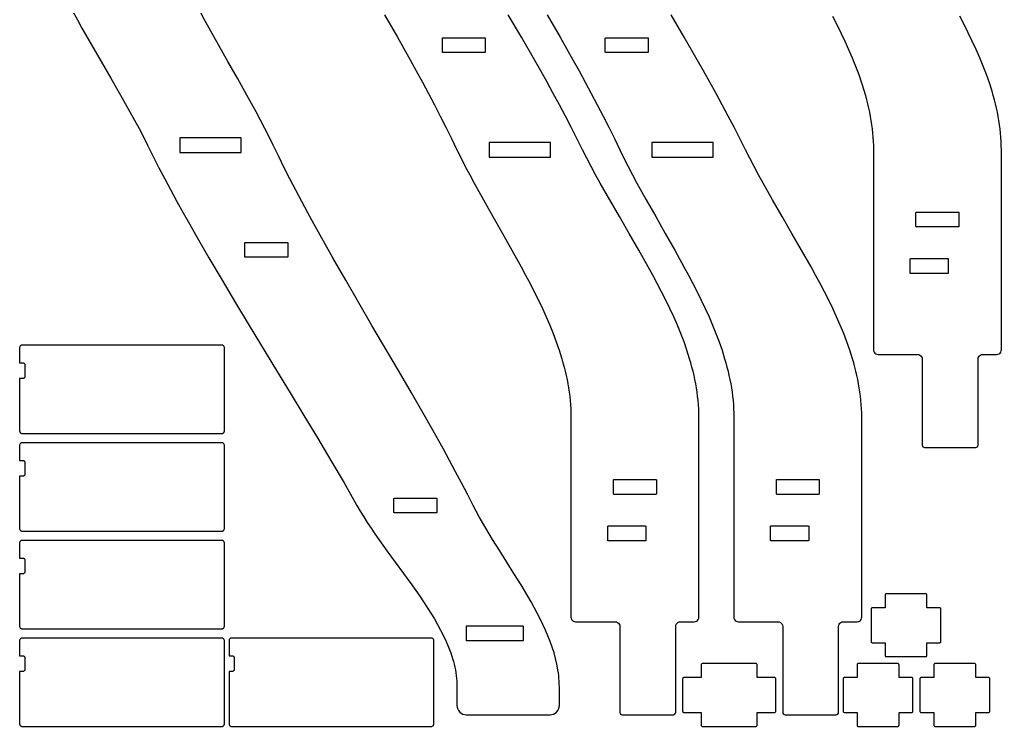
# Model space of a CAD drawing. Header units: millimetres. Extents: x 5 to 433, y 5 to 613.
# Drawn here: x 5 to 427, y 5 to 309 of the extents above; entities that cross this region are included whole.
import ezdxf

# ---------------------------------------------------------------- set-up
doc = ezdxf.new("R2010")
doc.units = ezdxf.units.MM
doc.layers.add('CUT_INNER', color=7, linetype='CONTINUOUS')
doc.layers.add('CUT_OUTER', color=7, linetype='CONTINUOUS')

msp = doc.modelspace()

# ---------------------------------------------------------------- linework, layer by layer
at = {"layer": 'CUT_INNER'}
for points in [[(186.961446, 301.2), (204.961446, 301.2), (205.000464, 301.196157), (205.037982, 301.184776), (205.07256, 301.166294), (205.102867, 301.141421), (205.127739, 301.111114), (205.146221, 301.076537), (205.157603, 301.039018), (205.161446, 301), (205.161446, 295), (205.157603, 294.960982), (205.146221, 294.923463), (205.127739, 294.888886), (205.102867, 294.858579), (205.07256, 294.833706), (205.037982, 294.815224), (205.000464, 294.803843), (204.961446, 294.8), (186.961446, 294.8), (186.922427, 294.803843), (186.884909, 294.815224), (186.850332, 294.833706), (186.820024, 294.858579), (186.795152, 294.888886), (186.77667, 294.923463), (186.765289, 294.960982), (186.761446, 295), (186.761446, 301), (186.765289, 301.039018), (186.77667, 301.076537), (186.795152, 301.111114), (186.820024, 301.141421), (186.850332, 301.166294), (186.884909, 301.184776), (186.922427, 301.196157)], [(256.961446, 301.2), (274.961446, 301.2), (275.000464, 301.196157), (275.037982, 301.184776), (275.07256, 301.166294), (275.102867, 301.141421), (275.127739, 301.111114), (275.146221, 301.076537), (275.157603, 301.039018), (275.161446, 301), (275.161446, 295), (275.157603, 294.960982), (275.146221, 294.923463), (275.127739, 294.888886), (275.102867, 294.858579), (275.07256, 294.833706), (275.037982, 294.815224), (275.000464, 294.803843), (274.961446, 294.8), (256.961446, 294.8), (256.922427, 294.803843), (256.884909, 294.815224), (256.850332, 294.833706), (256.820024, 294.858579), (256.795152, 294.888886), (256.77667, 294.923463), (256.765289, 294.960982), (256.761446, 295), (256.761446, 301), (256.765289, 301.039018), (256.77667, 301.076537), (256.795152, 301.111114), (256.820024, 301.141421), (256.850332, 301.166294), (256.884909, 301.184776), (256.922427, 301.196157)], [(100.017646, 251.8), (100.056664, 251.803843), (100.094183, 251.815224), (100.12876, 251.833706), (100.159067, 251.858579), (100.18394, 251.888886), (100.202422, 251.923463), (100.213803, 251.960982), (100.217646, 252), (100.217646, 258), (100.213803, 258.039018), (100.202422, 258.076537), (100.18394, 258.111114), (100.159067, 258.141421), (100.12876, 258.166294), (100.094183, 258.184776), (100.056664, 258.196157), (100.017646, 258.2), (74.017646, 258.2), (73.978628, 258.196157), (73.941109, 258.184776), (73.906532, 258.166294), (73.876225, 258.141421), (73.851352, 258.111114), (73.83287, 258.076537), (73.821489, 258.039018), (73.817646, 258), (73.817646, 252), (73.821489, 251.960982), (73.83287, 251.923463), (73.851352, 251.888886), (73.876225, 251.858579), (73.906532, 251.833706), (73.941109, 251.815224), (73.978628, 251.803843), (74.017646, 251.8)], [(206.982354, 256.2), (206.943336, 256.196157), (206.905817, 256.184776), (206.87124, 256.166294), (206.840933, 256.141421), (206.81606, 256.111114), (206.797578, 256.076537), (206.786197, 256.039018), (206.782354, 256), (206.782354, 250), (206.786197, 249.960982), (206.797578, 249.923463), (206.81606, 249.888886), (206.840933, 249.858579), (206.87124, 249.833706), (206.905817, 249.815224), (206.943336, 249.803843), (206.982354, 249.8), (232.982354, 249.8), (233.021372, 249.803843), (233.058891, 249.815224), (233.093468, 249.833706), (233.123775, 249.858579), (233.148648, 249.888886), (233.16713, 249.923463), (233.178511, 249.960982), (233.182354, 250), (233.182354, 256), (233.178511, 256.039018), (233.16713, 256.076537), (233.148648, 256.111114), (233.123775, 256.141421), (233.093468, 256.166294), (233.058891, 256.184776), (233.021372, 256.196157), (232.982354, 256.2)], [(276.982354, 256.2), (276.943336, 256.196157), (276.905817, 256.184776), (276.87124, 256.166294), (276.840933, 256.141421), (276.81606, 256.111114), (276.797578, 256.076537), (276.786197, 256.039018), (276.782354, 256), (276.782354, 250), (276.786197, 249.960982), (276.797578, 249.923463), (276.81606, 249.888886), (276.840933, 249.858579), (276.87124, 249.833706), (276.905817, 249.815224), (276.943336, 249.803843), (276.982354, 249.8), (302.982354, 249.8), (303.021372, 249.803843), (303.058891, 249.815224), (303.093468, 249.833706), (303.123775, 249.858579), (303.148648, 249.888886), (303.16713, 249.923463), (303.178511, 249.960982), (303.182354, 250), (303.182354, 256), (303.178511, 256.039018), (303.16713, 256.076537), (303.148648, 256.111114), (303.123775, 256.141421), (303.093468, 256.166294), (303.058891, 256.184776), (303.021372, 256.196157), (302.982354, 256.2)], [(390.5, 226.2), (408.5, 226.2), (408.539018, 226.196157), (408.576537, 226.184776), (408.611114, 226.166294), (408.641421, 226.141421), (408.666294, 226.111114), (408.684776, 226.076537), (408.696157, 226.039018), (408.7, 226), (408.7, 220), (408.696157, 219.960982), (408.684776, 219.923463), (408.666294, 219.888886), (408.641421, 219.858579), (408.611114, 219.833706), (408.576537, 219.815224), (408.539018, 219.803843), (408.5, 219.8), (390.5, 219.8), (390.460982, 219.803843), (390.423463, 219.815224), (390.388886, 219.833706), (390.358579, 219.858579), (390.333706, 219.888886), (390.315224, 219.923463), (390.303843, 219.960982), (390.3, 220), (390.3, 226), (390.303843, 226.039018), (390.315224, 226.076537), (390.333706, 226.111114), (390.358579, 226.141421), (390.388886, 226.166294), (390.423463, 226.184776), (390.460982, 226.196157)], [(120.038554, 206.8), (102.038554, 206.8), (101.999536, 206.803843), (101.962018, 206.815224), (101.92744, 206.833706), (101.897133, 206.858579), (101.872261, 206.888886), (101.853779, 206.923463), (101.842397, 206.960982), (101.838554, 207), (101.838554, 213), (101.842397, 213.039018), (101.853779, 213.076537), (101.872261, 213.111114), (101.897133, 213.141421), (101.92744, 213.166294), (101.962018, 213.184776), (101.999536, 213.196157), (102.038554, 213.2), (120.038554, 213.2), (120.077573, 213.196157), (120.115091, 213.184776), (120.149668, 213.166294), (120.179976, 213.141421), (120.204848, 213.111114), (120.22333, 213.076537), (120.234711, 213.039018), (120.238554, 213), (120.238554, 207), (120.234711, 206.960982), (120.22333, 206.923463), (120.204848, 206.888886), (120.179976, 206.858579), (120.149668, 206.833706), (120.115091, 206.815224), (120.077573, 206.803843)], [(387.960982, 206.196157), (388, 206.2), (404, 206.2), (404.039018, 206.196157), (404.076537, 206.184776), (404.111114, 206.166294), (404.141421, 206.141421), (404.166294, 206.111114), (404.184776, 206.076537), (404.196157, 206.039018), (404.2, 206), (404.2, 200), (404.196157, 199.960982), (404.184776, 199.923463), (404.166294, 199.888886), (404.141421, 199.858579), (404.111114, 199.833706), (404.076537, 199.815224), (404.039018, 199.803843), (404, 199.8), (388, 199.8), (387.960982, 199.803843), (387.923463, 199.815224), (387.888886, 199.833706), (387.858579, 199.858579), (387.833706, 199.888886), (387.815224, 199.923463), (387.803843, 199.960982), (387.8, 200), (387.8, 206), (387.803843, 206.039018), (387.815224, 206.076537), (387.833706, 206.111114), (387.858579, 206.141421), (387.888886, 206.166294), (387.923463, 206.184776)], [(260.5, 111.2), (278.5, 111.2), (278.539018, 111.196157), (278.576537, 111.184776), (278.611114, 111.166294), (278.641421, 111.141421), (278.666294, 111.111114), (278.684776, 111.076537), (278.696157, 111.039018), (278.7, 111), (278.7, 105), (278.696157, 104.960982), (278.684776, 104.923463), (278.666294, 104.888886), (278.641421, 104.858579), (278.611114, 104.833706), (278.576537, 104.815224), (278.539018, 104.803843), (278.5, 104.8), (260.5, 104.8), (260.460982, 104.803843), (260.423463, 104.815224), (260.388886, 104.833706), (260.358579, 104.858579), (260.333706, 104.888886), (260.315224, 104.923463), (260.303843, 104.960982), (260.3, 105), (260.3, 111), (260.303843, 111.039018), (260.315224, 111.076537), (260.333706, 111.111114), (260.358579, 111.141421), (260.388886, 111.166294), (260.423463, 111.184776), (260.460982, 111.196157)], [(330.5, 111.2), (348.5, 111.2), (348.539018, 111.196157), (348.576537, 111.184776), (348.611114, 111.166294), (348.641421, 111.141421), (348.666294, 111.111114), (348.684776, 111.076537), (348.696157, 111.039018), (348.7, 111), (348.7, 105), (348.696157, 104.960982), (348.684776, 104.923463), (348.666294, 104.888886), (348.641421, 104.858579), (348.611114, 104.833706), (348.576537, 104.815224), (348.539018, 104.803843), (348.5, 104.8), (330.5, 104.8), (330.460982, 104.803843), (330.423463, 104.815224), (330.388886, 104.833706), (330.358579, 104.858579), (330.333706, 104.888886), (330.315224, 104.923463), (330.303843, 104.960982), (330.3, 105), (330.3, 111), (330.303843, 111.039018), (330.315224, 111.076537), (330.333706, 111.111114), (330.358579, 111.141421), (330.388886, 111.166294), (330.423463, 111.184776), (330.460982, 111.196157)], [(184.119422, 96.8), (166.119422, 96.8), (166.080404, 96.803843), (166.042886, 96.815224), (166.008308, 96.833706), (165.978001, 96.858579), (165.953128, 96.888886), (165.934646, 96.923463), (165.923265, 96.960982), (165.919422, 97), (165.919422, 103), (165.923265, 103.039018), (165.934646, 103.076537), (165.953128, 103.111114), (165.978001, 103.141421), (166.008308, 103.166294), (166.042886, 103.184776), (166.080404, 103.196157), (166.119422, 103.2), (184.119422, 103.2), (184.15844, 103.196157), (184.195959, 103.184776), (184.230536, 103.166294), (184.260844, 103.141421), (184.285716, 103.111114), (184.304198, 103.076537), (184.315579, 103.039018), (184.319422, 103), (184.319422, 97), (184.315579, 96.960982), (184.304198, 96.923463), (184.285716, 96.888886), (184.260844, 96.858579), (184.230536, 96.833706), (184.195959, 96.815224), (184.15844, 96.803843)], [(257.960982, 91.196157), (258, 91.2), (274, 91.2), (274.039018, 91.196157), (274.076537, 91.184776), (274.111114, 91.166294), (274.141421, 91.141421), (274.166294, 91.111114), (274.184776, 91.076537), (274.196157, 91.039018), (274.2, 91), (274.2, 85), (274.196157, 84.960982), (274.184776, 84.923463), (274.166294, 84.888886), (274.141421, 84.858579), (274.111114, 84.833706), (274.076537, 84.815224), (274.039018, 84.803843), (274, 84.8), (258, 84.8), (257.960982, 84.803843), (257.923463, 84.815224), (257.888886, 84.833706), (257.858579, 84.858579), (257.833706, 84.888886), (257.815224, 84.923463), (257.803843, 84.960982), (257.8, 85), (257.8, 91), (257.803843, 91.039018), (257.815224, 91.076537), (257.833706, 91.111114), (257.858579, 91.141421), (257.888886, 91.166294), (257.923463, 91.184776)], [(327.960982, 91.196157), (328, 91.2), (344, 91.2), (344.039018, 91.196157), (344.076537, 91.184776), (344.111114, 91.166294), (344.141421, 91.141421), (344.166294, 91.111114), (344.184776, 91.076537), (344.196157, 91.039018), (344.2, 91), (344.2, 85), (344.196157, 84.960982), (344.184776, 84.923463), (344.166294, 84.888886), (344.141421, 84.858579), (344.111114, 84.833706), (344.076537, 84.815224), (344.039018, 84.803843), (344, 84.8), (328, 84.8), (327.960982, 84.803843), (327.923463, 84.815224), (327.888886, 84.833706), (327.858579, 84.858579), (327.833706, 84.888886), (327.815224, 84.923463), (327.803843, 84.960982), (327.8, 85), (327.8, 91), (327.803843, 91.039018), (327.815224, 91.076537), (327.833706, 91.111114), (327.858579, 91.141421), (327.888886, 91.166294), (327.923463, 91.184776)], [(221.220629, 41.8), (197.220629, 41.8), (197.181611, 41.803843), (197.144093, 41.815224), (197.109515, 41.833706), (197.079208, 41.858579), (197.054335, 41.888886), (197.035853, 41.923463), (197.024472, 41.960982), (197.020629, 42), (197.020629, 48), (197.024472, 48.039018), (197.035853, 48.076537), (197.054335, 48.111114), (197.079208, 48.141421), (197.109515, 48.166294), (197.144093, 48.184776), (197.181611, 48.196157), (197.220629, 48.2), (221.220629, 48.2), (221.259647, 48.196157), (221.297166, 48.184776), (221.331743, 48.166294), (221.362051, 48.141421), (221.386923, 48.111114), (221.405405, 48.076537), (221.416786, 48.039018), (221.420629, 48), (221.420629, 42), (221.416786, 41.960982), (221.405405, 41.923463), (221.386923, 41.888886), (221.362051, 41.858579), (221.331743, 41.833706), (221.297166, 41.815224), (221.259647, 41.803843)]]:
    msp.add_lwpolyline(points, close=True, dxfattribs=at)
at = {"layer": 'CUT_OUTER'}
for points in [[(27.902557, 312.5), (29.829122, 308.90625), (31.803222, 305.3125), (35.862371, 298.125), (40.016693, 290.9375), (44.202876, 283.75), (48.35761, 276.5625), (52.417582, 269.375), (54.392249, 265.78125), (56.319483, 262.1875), (58.191371, 258.59375), (60, 255), (62.419874, 250.15625), (64.894478, 245.3125), (67.420871, 240.46875), (69.996113, 235.625), (72.617265, 230.78125), (75.281387, 225.9375), (77.985539, 221.09375), (80.726781, 216.25), (86.308776, 206.5625), (92.003853, 196.875), (97.788493, 187.1875), (103.639178, 177.5), (115.444606, 158.125), (121.352311, 148.4375), (127.231986, 138.75), (133.060111, 129.0625), (138.813167, 119.375), (144.467637, 109.6875), (150, 100), (151.413457, 97.5625), (152.899339, 95.125), (154.449956, 92.6875), (156.057613, 90.25), (157.714619, 87.8125), (159.413282, 85.375), (162.904809, 80.5), (170.04928, 70.75), (173.579148, 65.875), (175.306566, 63.4375), (176.998719, 61), (178.647913, 58.5625), (180.246455, 56.125), (181.786654, 53.6875), (183.260818, 51.25), (184.661254, 48.8125), (185.980269, 46.375), (187.210172, 43.9375), (188.34327, 41.5), (189.37187, 39.0625), (190.288281, 36.625), (191.084811, 34.1875), (191.435716, 32.96875), (191.753766, 31.75), (192.038, 30.53125), (192.287455, 29.3125), (192.501171, 28.09375), (192.678185, 26.875), (192.817537, 25.65625), (192.918264, 24.4375), (192.979406, 23.21875), (193, 22), (193, 14), (193.076859, 13.219639), (193.304482, 12.469266), (193.674122, 11.777719), (194.171573, 11.171573), (194.777719, 10.674122), (195.469266, 10.304482), (196.219639, 10.076859), (197, 10), (233, 10), (233.780361, 10.076859), (234.530734, 10.304482), (235.222281, 10.674122), (235.828427, 11.171573), (236.325878, 11.777719), (236.695518, 12.469266), (236.923141, 13.219639), (237, 14), (237, 22), (236.982688, 23.21875), (236.931278, 24.4375), (236.846559, 25.65625), (236.729318, 26.875), (236.580345, 28.09375), (236.400428, 29.3125), (235.950914, 31.75), (235.387085, 34.1875), (234.715247, 36.625), (233.941708, 39.0625), (233.072777, 41.5), (232.114759, 43.9375), (231.073964, 46.375), (229.956698, 48.8125), (228.769269, 51.25), (227.517984, 53.6875), (226.209151, 56.125), (224.849078, 58.5625), (223.444071, 61), (220.524489, 65.875), (217.500865, 70.75), (211.34333, 80.5), (208.31034, 85.375), (205.375148, 90.25), (203.959996, 92.6875), (202.588215, 95.125), (201.266114, 97.5625), (200, 100), (197.518446, 104.84375), (194.988501, 109.6875), (192.413677, 114.53125), (189.797483, 119.375), (187.143431, 124.21875), (184.455029, 129.0625), (178.989221, 138.75), (173.428142, 148.4375), (167.799875, 158.125), (156.454105, 177.5), (150.792767, 187.1875), (145.176571, 196.875), (139.6336, 206.5625), (134.191935, 216.25), (131.517869, 221.09375), (128.879661, 225.9375), (126.28082, 230.78125), (123.724858, 235.625), (121.215285, 240.46875), (118.75561, 245.3125), (116.349345, 250.15625), (114, 255), (112.244244, 258.59375), (110.424373, 262.1875), (108.548247, 265.78125), (106.623726, 269.375), (104.658671, 272.96875), (102.66094, 276.5625), (98.598894, 283.75), (94.500466, 290.9375), (90.428535, 298.125), (86.445981, 305.3125), (84.50787, 308.90625), (82.615683, 312.5)], [(161.823429, 311.125), (167.3664, 301.4375), (172.808065, 291.75), (175.482131, 286.90625), (178.120339, 282.0625), (180.71918, 277.21875), (183.275142, 272.375), (185.784715, 267.53125), (188.24439, 262.6875), (190.650655, 257.84375), (193, 253), (194.755756, 249.40625), (196.575627, 245.8125), (198.451753, 242.21875), (200.376274, 238.625), (202.341329, 235.03125), (204.33906, 231.4375), (208.401106, 224.25), (212.499534, 217.0625), (216.571465, 209.875), (220.554019, 202.6875), (222.49213, 199.09375), (224.384317, 195.5), (226.22272, 191.90625), (227.99948, 188.3125), (229.706736, 184.71875), (231.336629, 181.125), (232.881299, 177.53125), (234.332885, 173.9375), (235.683528, 170.34375), (236.925369, 166.75), (238.050546, 163.15625), (238.56693, 161.359375), (239.051201, 159.5625), (239.502376, 157.765625), (239.919474, 155.96875), (240.30151, 154.171875), (240.647503, 152.375), (240.956471, 150.578125), (241.227431, 148.78125), (241.4594, 146.984375), (241.651396, 145.1875), (241.802437, 143.390625), (241.911539, 141.59375), (241.977721, 139.796875), (242, 138), (242, 52), (242.068148, 51.482362), (242.267949, 51), (242.585786, 50.585786), (243, 50.267949), (243.482362, 50.068148), (244, 50), (261, 50), (261.517638, 49.931852), (262, 49.732051), (262.414214, 49.414214), (262.732051, 49), (262.931852, 48.517638), (263, 48), (263, 11), (263.07612, 10.617317), (263.292893, 10.292893), (263.617317, 10.07612), (264, 10), (286, 10), (286.382683, 10.07612), (286.707107, 10.292893), (286.92388, 10.617317), (287, 11), (287, 48), (287.068148, 48.517638), (287.267949, 49), (287.585786, 49.414214), (288, 49.732051), (288.482362, 49.931852), (289, 50), (295, 50), (295.517638, 50.068148), (296, 50.267949), (296.414214, 50.585786), (296.732051, 51), (296.931852, 51.482362), (297, 52), (297, 138), (296.977406, 139.796875), (296.910283, 141.59375), (296.799621, 143.390625), (296.646409, 145.1875), (296.451637, 146.984375), (296.216292, 148.78125), (295.941365, 150.578125), (295.627845, 152.375), (295.276721, 154.171875), (294.888983, 155.96875), (294.465619, 157.765625), (294.007619, 159.5625), (293.515972, 161.359375), (292.991667, 163.15625), (291.849041, 166.75), (290.587655, 170.34375), (289.215424, 173.9375), (287.74026, 177.53125), (286.170077, 181.125), (284.512791, 184.71875), (282.776313, 188.3125), (280.96856, 191.90625), (279.097443, 195.5), (277.170878, 199.09375), (275.196778, 202.6875), (271.137629, 209.875), (266.983307, 217.0625), (262.797124, 224.25), (258.64239, 231.4375), (254.582418, 238.625), (252.607751, 242.21875), (250.680517, 245.8125), (248.808629, 249.40625), (247, 253), (244.580126, 257.84375), (242.105522, 262.6875), (239.579129, 267.53125), (237.003887, 272.375), (234.382735, 277.21875), (231.718613, 282.0625), (229.014461, 286.90625), (226.273219, 291.75), (220.691224, 301.4375), (214.996147, 311.125)], [(231.823429, 311.125), (237.3664, 301.4375), (242.808065, 291.75), (245.482131, 286.90625), (248.120339, 282.0625), (250.71918, 277.21875), (253.275142, 272.375), (255.784715, 267.53125), (258.24439, 262.6875), (260.650655, 257.84375), (263, 253), (264.755756, 249.40625), (266.575627, 245.8125), (268.451753, 242.21875), (270.376274, 238.625), (272.341329, 235.03125), (274.33906, 231.4375), (278.401106, 224.25), (282.499534, 217.0625), (286.571465, 209.875), (290.554019, 202.6875), (292.49213, 199.09375), (294.384317, 195.5), (296.22272, 191.90625), (297.99948, 188.3125), (299.706736, 184.71875), (301.336629, 181.125), (302.881299, 177.53125), (304.332885, 173.9375), (305.683528, 170.34375), (306.925369, 166.75), (308.050546, 163.15625), (308.56693, 161.359375), (309.051201, 159.5625), (309.502376, 157.765625), (309.919474, 155.96875), (310.30151, 154.171875), (310.647503, 152.375), (310.956471, 150.578125), (311.227431, 148.78125), (311.4594, 146.984375), (311.651396, 145.1875), (311.802437, 143.390625), (311.911539, 141.59375), (311.977721, 139.796875), (312, 138), (312, 52), (312.068148, 51.482362), (312.267949, 51), (312.585786, 50.585786), (313, 50.267949), (313.482362, 50.068148), (314, 50), (331, 50), (331.517638, 49.931852), (332, 49.732051), (332.414214, 49.414214), (332.732051, 49), (332.931852, 48.517638), (333, 48), (333, 11), (333.07612, 10.617317), (333.292893, 10.292893), (333.617317, 10.07612), (334, 10), (356, 10), (356.382683, 10.07612), (356.707107, 10.292893), (356.92388, 10.617317), (357, 11), (357, 48), (357.068148, 48.517638), (357.267949, 49), (357.585786, 49.414214), (358, 49.732051), (358.482362, 49.931852), (359, 50), (365, 50), (365.517638, 50.068148), (366, 50.267949), (366.414214, 50.585786), (366.732051, 51), (366.931852, 51.482362), (367, 52), (367, 138), (366.977406, 139.796875), (366.910283, 141.59375), (366.799621, 143.390625), (366.646409, 145.1875), (366.451637, 146.984375), (366.216292, 148.78125), (365.941365, 150.578125), (365.627845, 152.375), (365.276721, 154.171875), (364.888983, 155.96875), (364.465619, 157.765625), (364.007619, 159.5625), (363.515972, 161.359375), (362.991667, 163.15625), (361.849041, 166.75), (360.587655, 170.34375), (359.215424, 173.9375), (357.74026, 177.53125), (356.170077, 181.125), (354.512791, 184.71875), (352.776313, 188.3125), (350.96856, 191.90625), (349.097443, 195.5), (347.170878, 199.09375), (345.196778, 202.6875), (341.137629, 209.875), (336.983307, 217.0625), (332.797124, 224.25), (328.64239, 231.4375), (324.582418, 238.625), (322.607751, 242.21875), (320.680517, 245.8125), (318.808629, 249.40625), (317, 253), (314.580126, 257.84375), (312.105522, 262.6875), (309.579129, 267.53125), (307.003887, 272.375), (304.382735, 277.21875), (301.718613, 282.0625), (299.014461, 286.90625), (296.273219, 291.75), (290.691224, 301.4375), (284.996147, 311.125)], [(354.384317, 310.5), (356.22272, 306.90625), (357.99948, 303.3125), (359.706736, 299.71875), (361.336629, 296.125), (362.881299, 292.53125), (364.332885, 288.9375), (365.683528, 285.34375), (366.925369, 281.75), (368.050546, 278.15625), (368.56693, 276.359375), (369.051201, 274.5625), (369.502376, 272.765625), (369.919474, 270.96875), (370.30151, 269.171875), (370.647503, 267.375), (370.956471, 265.578125), (371.227431, 263.78125), (371.4594, 261.984375), (371.651396, 260.1875), (371.802437, 258.390625), (371.911539, 256.59375), (371.977721, 254.796875), (372, 253), (372, 167), (372.068148, 166.482362), (372.267949, 166), (372.585786, 165.585786), (373, 165.267949), (373.482362, 165.068148), (374, 165), (391, 165), (391.517638, 164.931852), (392, 164.732051), (392.414214, 164.414214), (392.732051, 164), (392.931852, 163.517638), (393, 163), (393, 126), (393.07612, 125.617317), (393.292893, 125.292893), (393.617317, 125.07612), (394, 125), (416, 125), (416.382683, 125.07612), (416.707107, 125.292893), (416.92388, 125.617317), (417, 126), (417, 163), (417.068148, 163.517638), (417.267949, 164), (417.585786, 164.414214), (418, 164.732051), (418.482362, 164.931852), (419, 165), (425, 165), (425.517638, 165.068148), (426, 165.267949), (426.414214, 165.585786), (426.732051, 166), (426.931852, 166.482362), (427, 167), (427, 253), (426.977406, 254.796875), (426.910283, 256.59375), (426.799621, 258.390625), (426.646409, 260.1875), (426.451637, 261.984375), (426.216292, 263.78125), (425.941365, 265.578125), (425.627845, 267.375), (425.276721, 269.171875), (424.888983, 270.96875), (424.465619, 272.765625), (424.007619, 274.5625), (423.515972, 276.359375), (422.991667, 278.15625), (421.849041, 281.75), (420.587655, 285.34375), (419.215424, 288.9375), (417.74026, 292.53125), (416.170077, 296.125), (414.512791, 299.71875), (412.776313, 303.3125), (410.96856, 306.90625), (409.097443, 310.5)]]:
    msp.add_lwpolyline(points, dxfattribs=at)
for points in [[(6, 131), (92, 131), (92.19509, 131.019215), (92.382683, 131.07612), (92.55557, 131.16853), (92.707107, 131.292893), (92.83147, 131.44443), (92.92388, 131.617317), (92.980785, 131.80491), (93, 132), (93, 168), (92.980785, 168.19509), (92.92388, 168.382683), (92.83147, 168.55557), (92.707107, 168.707107), (92.55557, 168.83147), (92.382683, 168.92388), (92.19509, 168.980785), (92, 169), (6, 169), (5.80491, 168.980785), (5.617317, 168.92388), (5.44443, 168.83147), (5.292893, 168.707107), (5.16853, 168.55557), (5.07612, 168.382683), (5.019215, 168.19509), (5, 168), (5, 161.4), (6.4, 161.4), (6.556072, 161.384628), (6.706147, 161.339104), (6.844456, 161.265176), (6.965685, 161.165685), (7.065176, 161.044456), (7.139104, 160.906147), (7.184628, 160.756072), (7.2, 160.6), (7.2, 155.4), (7.184628, 155.243928), (7.139104, 155.093853), (7.065176, 154.955544), (6.965685, 154.834315), (6.844456, 154.734824), (6.706147, 154.660896), (6.556072, 154.615372), (6.4, 154.6), (5, 154.6), (5, 132), (5.019215, 131.80491), (5.07612, 131.617317), (5.16853, 131.44443), (5.292893, 131.292893), (5.44443, 131.16853), (5.617317, 131.07612), (5.80491, 131.019215)], [(6, 89), (92, 89), (92.19509, 89.019215), (92.382683, 89.07612), (92.55557, 89.16853), (92.707107, 89.292893), (92.83147, 89.44443), (92.92388, 89.617317), (92.980785, 89.80491), (93, 90), (93, 126), (92.980785, 126.19509), (92.92388, 126.382683), (92.83147, 126.55557), (92.707107, 126.707107), (92.55557, 126.83147), (92.382683, 126.92388), (92.19509, 126.980785), (92, 127), (6, 127), (5.80491, 126.980785), (5.617317, 126.92388), (5.44443, 126.83147), (5.292893, 126.707107), (5.16853, 126.55557), (5.07612, 126.382683), (5.019215, 126.19509), (5, 126), (5, 119.4), (6.4, 119.4), (6.556072, 119.384628), (6.706147, 119.339104), (6.844456, 119.265176), (6.965685, 119.165685), (7.065176, 119.044456), (7.139104, 118.906147), (7.184628, 118.756072), (7.2, 118.6), (7.2, 113.4), (7.184628, 113.243928), (7.139104, 113.093853), (7.065176, 112.955544), (6.965685, 112.834315), (6.844456, 112.734824), (6.706147, 112.660896), (6.556072, 112.615372), (6.4, 112.6), (5, 112.6), (5, 90), (5.019215, 89.80491), (5.07612, 89.617317), (5.16853, 89.44443), (5.292893, 89.292893), (5.44443, 89.16853), (5.617317, 89.07612), (5.80491, 89.019215)], [(6, 47), (92, 47), (92.19509, 47.019215), (92.382683, 47.07612), (92.55557, 47.16853), (92.707107, 47.292893), (92.83147, 47.44443), (92.92388, 47.617317), (92.980785, 47.80491), (93, 48), (93, 84), (92.980785, 84.19509), (92.92388, 84.382683), (92.83147, 84.55557), (92.707107, 84.707107), (92.55557, 84.83147), (92.382683, 84.92388), (92.19509, 84.980785), (92, 85), (6, 85), (5.80491, 84.980785), (5.617317, 84.92388), (5.44443, 84.83147), (5.292893, 84.707107), (5.16853, 84.55557), (5.07612, 84.382683), (5.019215, 84.19509), (5, 84), (5, 77.4), (6.4, 77.4), (6.556072, 77.384628), (6.706147, 77.339104), (6.844456, 77.265176), (6.965685, 77.165685), (7.065176, 77.044456), (7.139104, 76.906147), (7.184628, 76.756072), (7.2, 76.6), (7.2, 71.4), (7.184628, 71.243928), (7.139104, 71.093853), (7.065176, 70.955544), (6.965685, 70.834315), (6.844456, 70.734824), (6.706147, 70.660896), (6.556072, 70.615372), (6.4, 70.6), (5, 70.6), (5, 48), (5.019215, 47.80491), (5.07612, 47.617317), (5.16853, 47.44443), (5.292893, 47.292893), (5.44443, 47.16853), (5.617317, 47.07612), (5.80491, 47.019215)], [(371, 41.5), (371.017037, 41.37059), (371.066987, 41.25), (371.146447, 41.146447), (371.25, 41.066987), (371.37059, 41.017037), (371.5, 41), (376.9, 41), (376.95, 40.986603), (376.986603, 40.95), (377, 40.9), (377, 35.5), (377.017037, 35.37059), (377.066987, 35.25), (377.146447, 35.146447), (377.25, 35.066987), (377.37059, 35.017037), (377.5, 35), (394.5, 35), (394.62941, 35.017037), (394.75, 35.066987), (394.853553, 35.146447), (394.933013, 35.25), (394.982963, 35.37059), (395, 35.5), (395, 40.9), (395.013397, 40.95), (395.05, 40.986603), (395.1, 41), (400.5, 41), (400.62941, 41.017037), (400.75, 41.066987), (400.853553, 41.146447), (400.933013, 41.25), (400.982963, 41.37059), (401, 41.5), (401, 55.5), (400.982963, 55.62941), (400.933013, 55.75), (400.853553, 55.853553), (400.75, 55.933013), (400.62941, 55.982963), (400.5, 56), (395.1, 56), (395.05, 56.013397), (395.013397, 56.05), (395, 56.1), (395, 61.5), (394.982963, 61.62941), (394.933013, 61.75), (394.853553, 61.853553), (394.75, 61.933013), (394.62941, 61.982963), (394.5, 62), (377.5, 62), (377.37059, 61.982963), (377.25, 61.933013), (377.146447, 61.853553), (377.066987, 61.75), (377.017037, 61.62941), (377, 61.5), (377, 56.1), (376.986603, 56.05), (376.95, 56.013397), (376.9, 56), (371.5, 56), (371.37059, 55.982963), (371.25, 55.933013), (371.146447, 55.853553), (371.066987, 55.75), (371.017037, 55.62941), (371, 55.5)], [(6, 5), (92, 5), (92.19509, 5.019215), (92.382683, 5.07612), (92.55557, 5.16853), (92.707107, 5.292893), (92.83147, 5.44443), (92.92388, 5.617317), (92.980785, 5.80491), (93, 6), (93, 42), (92.980785, 42.19509), (92.92388, 42.382683), (92.83147, 42.55557), (92.707107, 42.707107), (92.55557, 42.83147), (92.382683, 42.92388), (92.19509, 42.980785), (92, 43), (6, 43), (5.80491, 42.980785), (5.617317, 42.92388), (5.44443, 42.83147), (5.292893, 42.707107), (5.16853, 42.55557), (5.07612, 42.382683), (5.019215, 42.19509), (5, 42), (5, 35.4), (6.4, 35.4), (6.556072, 35.384628), (6.706147, 35.339104), (6.844456, 35.265176), (6.965685, 35.165685), (7.065176, 35.044456), (7.139104, 34.906147), (7.184628, 34.756072), (7.2, 34.6), (7.2, 29.4), (7.184628, 29.243928), (7.139104, 29.093853), (7.065176, 28.955544), (6.965685, 28.834315), (6.844456, 28.734824), (6.706147, 28.660896), (6.556072, 28.615372), (6.4, 28.6), (5, 28.6), (5, 6), (5.019215, 5.80491), (5.07612, 5.617317), (5.16853, 5.44443), (5.292893, 5.292893), (5.44443, 5.16853), (5.617317, 5.07612), (5.80491, 5.019215)], [(96, 5), (182, 5), (182.19509, 5.019215), (182.382683, 5.07612), (182.55557, 5.16853), (182.707107, 5.292893), (182.83147, 5.44443), (182.92388, 5.617317), (182.980785, 5.80491), (183, 6), (183, 42), (182.980785, 42.19509), (182.92388, 42.382683), (182.83147, 42.55557), (182.707107, 42.707107), (182.55557, 42.83147), (182.382683, 42.92388), (182.19509, 42.980785), (182, 43), (96, 43), (95.80491, 42.980785), (95.617317, 42.92388), (95.44443, 42.83147), (95.292893, 42.707107), (95.16853, 42.55557), (95.07612, 42.382683), (95.019215, 42.19509), (95, 42), (95, 35.4), (96.4, 35.4), (96.556072, 35.384628), (96.706147, 35.339104), (96.844456, 35.265176), (96.965685, 35.165685), (97.065176, 35.044456), (97.139104, 34.906147), (97.184628, 34.756072), (97.2, 34.6), (97.2, 29.4), (97.184628, 29.243928), (97.139104, 29.093853), (97.065176, 28.955544), (96.965685, 28.834315), (96.844456, 28.734824), (96.706147, 28.660896), (96.556072, 28.615372), (96.4, 28.6), (95, 28.6), (95, 6), (95.019215, 5.80491), (95.07612, 5.617317), (95.16853, 5.44443), (95.292893, 5.292893), (95.44443, 5.16853), (95.617317, 5.07612), (95.80491, 5.019215)], [(290, 11.5), (290.017037, 11.37059), (290.066987, 11.25), (290.146447, 11.146447), (290.25, 11.066987), (290.37059, 11.017037), (290.5, 11), (297.9, 11), (297.95, 10.986603), (297.986603, 10.95), (298, 10.9), (298, 5.5), (298.017037, 5.37059), (298.066987, 5.25), (298.146447, 5.146447), (298.25, 5.066987), (298.37059, 5.017037), (298.5, 5), (321.5, 5), (321.62941, 5.017037), (321.75, 5.066987), (321.853553, 5.146447), (321.933013, 5.25), (321.982963, 5.37059), (322, 5.5), (322, 10.9), (322.013397, 10.95), (322.05, 10.986603), (322.1, 11), (329.5, 11), (329.62941, 11.017037), (329.75, 11.066987), (329.853553, 11.146447), (329.933013, 11.25), (329.982963, 11.37059), (330, 11.5), (330, 25.5), (329.982963, 25.62941), (329.933013, 25.75), (329.853553, 25.853553), (329.75, 25.933013), (329.62941, 25.982963), (329.5, 26), (322.1, 26), (322.05, 26.013397), (322.013397, 26.05), (322, 26.1), (322, 31.5), (321.982963, 31.62941), (321.933013, 31.75), (321.853553, 31.853553), (321.75, 31.933013), (321.62941, 31.982963), (321.5, 32), (298.5, 32), (298.37059, 31.982963), (298.25, 31.933013), (298.146447, 31.853553), (298.066987, 31.75), (298.017037, 31.62941), (298, 31.5), (298, 26.1), (297.986603, 26.05), (297.95, 26.013397), (297.9, 26), (290.5, 26), (290.37059, 25.982963), (290.25, 25.933013), (290.146447, 25.853553), (290.066987, 25.75), (290.017037, 25.62941), (290, 25.5)], [(359, 11.5), (359.017037, 11.37059), (359.066987, 11.25), (359.146447, 11.146447), (359.25, 11.066987), (359.37059, 11.017037), (359.5, 11), (364.9, 11), (364.95, 10.986603), (364.986603, 10.95), (365, 10.9), (365, 5.5), (365.017037, 5.37059), (365.066987, 5.25), (365.146447, 5.146447), (365.25, 5.066987), (365.37059, 5.017037), (365.5, 5), (382.5, 5), (382.62941, 5.017037), (382.75, 5.066987), (382.853553, 5.146447), (382.933013, 5.25), (382.982963, 5.37059), (383, 5.5), (383, 10.9), (383.013397, 10.95), (383.05, 10.986603), (383.1, 11), (388.5, 11), (388.62941, 11.017037), (388.75, 11.066987), (388.853553, 11.146447), (388.933013, 11.25), (388.982963, 11.37059), (389, 11.5), (389, 25.5), (388.982963, 25.62941), (388.933013, 25.75), (388.853553, 25.853553), (388.75, 25.933013), (388.62941, 25.982963), (388.5, 26), (383.1, 26), (383.05, 26.013397), (383.013397, 26.05), (383, 26.1), (383, 31.5), (382.982963, 31.62941), (382.933013, 31.75), (382.853553, 31.853553), (382.75, 31.933013), (382.62941, 31.982963), (382.5, 32), (365.5, 32), (365.37059, 31.982963), (365.25, 31.933013), (365.146447, 31.853553), (365.066987, 31.75), (365.017037, 31.62941), (365, 31.5), (365, 26.1), (364.986603, 26.05), (364.95, 26.013397), (364.9, 26), (359.5, 26), (359.37059, 25.982963), (359.25, 25.933013), (359.146447, 25.853553), (359.066987, 25.75), (359.017037, 25.62941), (359, 25.5)], [(392, 11.5), (392.017037, 11.37059), (392.066987, 11.25), (392.146447, 11.146447), (392.25, 11.066987), (392.37059, 11.017037), (392.5, 11), (397.9, 11), (397.95, 10.986603), (397.986603, 10.95), (398, 10.9), (398, 5.5), (398.017037, 5.37059), (398.066987, 5.25), (398.146447, 5.146447), (398.25, 5.066987), (398.37059, 5.017037), (398.5, 5), (415.5, 5), (415.62941, 5.017037), (415.75, 5.066987), (415.853553, 5.146447), (415.933013, 5.25), (415.982963, 5.37059), (416, 5.5), (416, 10.9), (416.013397, 10.95), (416.05, 10.986603), (416.1, 11), (421.5, 11), (421.62941, 11.017037), (421.75, 11.066987), (421.853553, 11.146447), (421.933013, 11.25), (421.982963, 11.37059), (422, 11.5), (422, 25.5), (421.982963, 25.62941), (421.933013, 25.75), (421.853553, 25.853553), (421.75, 25.933013), (421.62941, 25.982963), (421.5, 26), (416.1, 26), (416.05, 26.013397), (416.013397, 26.05), (416, 26.1), (416, 31.5), (415.982963, 31.62941), (415.933013, 31.75), (415.853553, 31.853553), (415.75, 31.933013), (415.62941, 31.982963), (415.5, 32), (398.5, 32), (398.37059, 31.982963), (398.25, 31.933013), (398.146447, 31.853553), (398.066987, 31.75), (398.017037, 31.62941), (398, 31.5), (398, 26.1), (397.986603, 26.05), (397.95, 26.013397), (397.9, 26), (392.5, 26), (392.37059, 25.982963), (392.25, 25.933013), (392.146447, 25.853553), (392.066987, 25.75), (392.017037, 25.62941), (392, 25.5)]]:
    msp.add_lwpolyline(points, close=True, dxfattribs=at)

doc.saveas('drawing.dxf')
